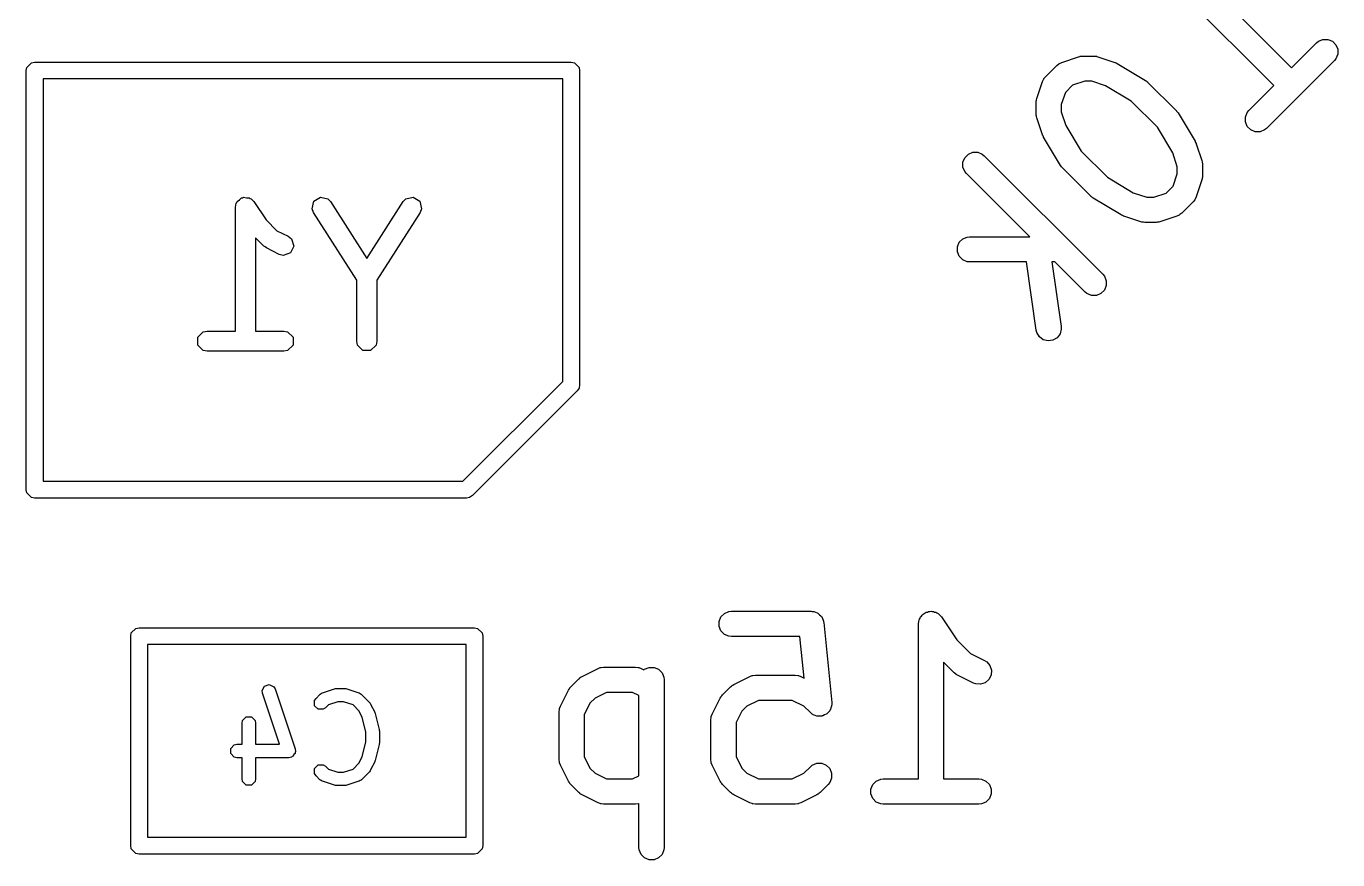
# Model space of a CAD drawing. Extents: x -0.05 to 2.94, y -0.16 to 2.16.
# Drawn here: x 1.2781 to 1.586, y 0.6421 to 0.8378 of the extents above; entities that cross this region are included whole.
import ezdxf

# ---------------------------------------------------------------- set-up
doc = ezdxf.new("R2010")
doc.units = 0
doc.header["$MEASUREMENT"] = 0
doc.layers.add('BLACK', color=7, linetype='CONTINUOUS')

msp = doc.modelspace()

# ---------------------------------------------------------------- linework, layer by layer
at = {"layer": 'BLACK', "linetype": 'CONTINUOUS'}
for p, q in [((1.57101, 0.82386), (1.54526, 0.84961)), ((1.5558, 0.84742), (1.57519, 0.82804)), ((1.5815, 0.83427), (1.58256, 0.83471)), ((1.58256, 0.83471), (1.58372, 0.83471)), ((1.58372, 0.83471), (1.58478, 0.83427)), ((1.57519, 0.82804), (1.58105, 0.8339)), ((1.58105, 0.8339), (1.5815, 0.83427)), ((1.58478, 0.83427), (1.5856, 0.83346)), ((1.5856, 0.83346), (1.58604, 0.83239)), ((1.58604, 0.83239), (1.58604, 0.83124)), ((1.27829, 0.82815), (1.27936, 0.82921)), ((1.27936, 0.82921), (1.28011, 0.82936)), ((1.28011, 0.82936), (1.40609, 0.82936)), ((1.40609, 0.82936), (1.40685, 0.82921)), ((1.40685, 0.82921), (1.40791, 0.82815)), ((1.51742, 0.82595), (1.52007, 0.8286)), ((1.52007, 0.8286), (1.52052, 0.82897)), ((1.52052, 0.82897), (1.52062, 0.82901)), ((1.52062, 0.82901), (1.5207, 0.82908)), ((1.5207, 0.82908), (1.52123, 0.82932)), ((1.52123, 0.82932), (1.5252, 0.83064)), ((1.5252, 0.83064), (1.52549, 0.83071)), ((1.52549, 0.83071), (1.52556, 0.83074)), ((1.52556, 0.83074), (1.52567, 0.83075)), ((1.52567, 0.83075), (1.52577, 0.83077)), ((1.52577, 0.83077), (1.52585, 0.83076)), ((1.52585, 0.83076), (1.52614, 0.83079)), ((1.52614, 0.83079), (1.52879, 0.83079)), ((1.52879, 0.83079), (1.52908, 0.83076)), ((1.52908, 0.83076), (1.52916, 0.83077)), ((1.52916, 0.83077), (1.52926, 0.83075)), ((1.52926, 0.83075), (1.52936, 0.83074)), ((1.52936, 0.83074), (1.52944, 0.83071)), ((1.52944, 0.83071), (1.52972, 0.83064)), ((1.52972, 0.83064), (1.5337, 0.82932)), ((1.5337, 0.82932), (1.53374, 0.8293)), ((1.53374, 0.8293), (1.53376, 0.82929)), ((1.53376, 0.82929), (1.53399, 0.82918)), ((1.53399, 0.82918), (1.53423, 0.82908)), ((1.53423, 0.82908), (1.53424, 0.82907)), ((1.53424, 0.82907), (1.53428, 0.82905)), ((1.53428, 0.82905), (1.54091, 0.82507)), ((1.58523, 0.82973), (1.56932, 0.81382)), ((1.5856, 0.83018), (1.58523, 0.82973)), ((1.58604, 0.83124), (1.5856, 0.83018)), ((1.27814, 0.82739), (1.27829, 0.82815)), ((1.27814, 0.72897), (1.27814, 0.82739)), ((1.28208, 0.82543), (1.28208, 0.73094)), ((1.40413, 0.82543), (1.28208, 0.82543)), ((1.40413, 0.75439), (1.40413, 0.82543)), ((1.40791, 0.82815), (1.40806, 0.82739)), ((1.40806, 0.82739), (1.40806, 0.75357)), ((1.51671, 0.8248), (1.51694, 0.82533)), ((1.51694, 0.82533), (1.51701, 0.82541)), ((1.51701, 0.82541), (1.51705, 0.8255)), ((1.51705, 0.8255), (1.51742, 0.82595)), ((1.51538, 0.82082), (1.51671, 0.8248)), ((1.52209, 0.82227), (1.52114, 0.81941)), ((1.52375, 0.82393), (1.52209, 0.82227)), ((1.52662, 0.82489), (1.52375, 0.82393)), ((1.52831, 0.82489), (1.52662, 0.82489)), ((1.53152, 0.82382), (1.52831, 0.82489)), ((1.53756, 0.82019), (1.53152, 0.82382)), ((1.54091, 0.82507), (1.54099, 0.82501)), ((1.54099, 0.82501), (1.54103, 0.82499)), ((1.54103, 0.82499), (1.5412, 0.82485)), ((1.5412, 0.82485), (1.54138, 0.82472)), ((1.54138, 0.82472), (1.5414, 0.82469)), ((1.5414, 0.82469), (1.54148, 0.82463)), ((1.54148, 0.82463), (1.54811, 0.818)), ((1.56514, 0.818), (1.57101, 0.82386)), ((1.51523, 0.81989), (1.51526, 0.82018)), ((1.51523, 0.81723), (1.51523, 0.81989)), ((1.51525, 0.82026), (1.51528, 0.82036)), ((1.51526, 0.82018), (1.51525, 0.82026)), ((1.51528, 0.82036), (1.51529, 0.82046)), ((1.51529, 0.82046), (1.51532, 0.82053)), ((1.51532, 0.82053), (1.51538, 0.82082)), ((1.52114, 0.81941), (1.52114, 0.81771)), ((1.54368, 0.81408), (1.53756, 0.82019)), ((1.51526, 0.81694), (1.51523, 0.81723)), ((1.51525, 0.81687), (1.51526, 0.81694)), ((1.51528, 0.81676), (1.51525, 0.81687)), ((1.51529, 0.81666), (1.51528, 0.81676)), ((1.51532, 0.81659), (1.51529, 0.81666)), ((1.51538, 0.8163), (1.51532, 0.81659)), ((1.51671, 0.81232), (1.51538, 0.8163)), ((1.52114, 0.81771), (1.52221, 0.8145)), ((1.54811, 0.818), (1.54817, 0.81792)), ((1.54817, 0.81792), (1.54821, 0.81789)), ((1.54821, 0.81789), (1.54834, 0.81772)), ((1.54834, 0.81772), (1.54848, 0.81755)), ((1.54848, 0.81755), (1.54849, 0.81751)), ((1.54849, 0.81751), (1.54855, 0.81743)), ((1.54855, 0.81743), (1.55253, 0.8108)), ((1.56434, 0.81649), (1.56478, 0.81755)), ((1.56434, 0.81533), (1.56434, 0.81649)), ((1.56478, 0.81755), (1.56514, 0.818)), ((1.52221, 0.8145), (1.52583, 0.80846)), ((1.5473, 0.80804), (1.54368, 0.81408)), ((1.56478, 0.81427), (1.56434, 0.81533)), ((1.56559, 0.81345), (1.56478, 0.81427)), ((1.56666, 0.81301), (1.56559, 0.81345)), ((1.56781, 0.81301), (1.56666, 0.81301)), ((1.56887, 0.81345), (1.56781, 0.81301)), ((1.56932, 0.81382), (1.56887, 0.81345)), ((1.51673, 0.81228), (1.51671, 0.81232)), ((1.51673, 0.81226), (1.51673, 0.81228)), ((1.51684, 0.81203), (1.51673, 0.81226)), ((1.51694, 0.8118), (1.51684, 0.81203)), ((1.51696, 0.81178), (1.51694, 0.8118)), ((1.51698, 0.81174), (1.51696, 0.81178)), ((1.52095, 0.80511), (1.51698, 0.81174)), ((1.55253, 0.8108), (1.55255, 0.81076)), ((1.55255, 0.81076), (1.55256, 0.81074)), ((1.55256, 0.81074), (1.55267, 0.81051)), ((1.55267, 0.81051), (1.55278, 0.81028)), ((1.55278, 0.81028), (1.55278, 0.81026)), ((1.55278, 0.81026), (1.5528, 0.81021)), ((1.5528, 0.81021), (1.55413, 0.80624)), ((1.49805, 0.80588), (1.49849, 0.80694)), ((1.49849, 0.80694), (1.49931, 0.80776)), ((1.49931, 0.80776), (1.50037, 0.8082)), ((1.50037, 0.8082), (1.50153, 0.8082)), ((1.50153, 0.8082), (1.50259, 0.80776)), ((1.50259, 0.80776), (1.50304, 0.80739)), ((1.50304, 0.80739), (1.53088, 0.77955)), ((1.52583, 0.80846), (1.53194, 0.80235)), ((1.54837, 0.80482), (1.5473, 0.80804)), ((1.49805, 0.80473), (1.49805, 0.80588)), ((1.49849, 0.80366), (1.49805, 0.80473)), ((1.49886, 0.80322), (1.49849, 0.80366)), ((1.52101, 0.80503), (1.52095, 0.80511)), ((1.52103, 0.80499), (1.52101, 0.80503)), ((1.52117, 0.80482), (1.52103, 0.80499)), ((1.5213, 0.80465), (1.52117, 0.80482)), ((1.52133, 0.80462), (1.5213, 0.80465)), ((1.5214, 0.80454), (1.52133, 0.80462)), ((1.52803, 0.79791), (1.5214, 0.80454)), ((1.54837, 0.80313), (1.54837, 0.80482)), ((1.55413, 0.80624), (1.55419, 0.80595)), ((1.55419, 0.80595), (1.55422, 0.80588)), ((1.55422, 0.80588), (1.55423, 0.80578)), ((1.55423, 0.80578), (1.55425, 0.80567)), ((1.55425, 0.80567), (1.55425, 0.8056)), ((1.55425, 0.8056), (1.55428, 0.8053)), ((1.55428, 0.8053), (1.55428, 0.80265)), ((1.51371, 0.78837), (1.49886, 0.80322)), ((1.53194, 0.80235), (1.53798, 0.79872)), ((1.54742, 0.80027), (1.54837, 0.80313)), ((1.55413, 0.80172), (1.5528, 0.79774)), ((1.55419, 0.802), (1.55413, 0.80172)), ((1.55422, 0.80208), (1.55419, 0.802)), ((1.55423, 0.80218), (1.55422, 0.80208)), ((1.55425, 0.80228), (1.55423, 0.80218)), ((1.55428, 0.80265), (1.55425, 0.80236)), ((1.55425, 0.80236), (1.55425, 0.80228)), ((1.32821, 0.79705), (1.3287, 0.79753)), ((1.3287, 0.79753), (1.32894, 0.79753)), ((1.32894, 0.79753), (1.32915, 0.79767)), ((1.32915, 0.79767), (1.32982, 0.79753)), ((1.32982, 0.79753), (1.33051, 0.79753)), ((1.33051, 0.79753), (1.33068, 0.79736)), ((1.34567, 0.79671), (1.34719, 0.79768)), ((1.34719, 0.79768), (1.34896, 0.79729)), ((1.36724, 0.79729), (1.36901, 0.79768)), ((1.36901, 0.79768), (1.37053, 0.79671)), ((1.5281, 0.79785), (1.52803, 0.79791)), ((1.52813, 0.79781), (1.5281, 0.79785)), ((1.5283, 0.79768), (1.52813, 0.79781)), ((1.52847, 0.79755), (1.5283, 0.79768)), ((1.52851, 0.79753), (1.52847, 0.79755)), ((1.52859, 0.79747), (1.52851, 0.79753)), ((1.53522, 0.79349), (1.52859, 0.79747)), ((1.53798, 0.79872), (1.5412, 0.79765)), ((1.5412, 0.79765), (1.54289, 0.79765)), ((1.54289, 0.79765), (1.54575, 0.79861)), ((1.54575, 0.79861), (1.54742, 0.80027)), ((1.5528, 0.79774), (1.55256, 0.79721)), ((1.32724, 0.79535), (1.32742, 0.79626)), ((1.32724, 0.76622), (1.32724, 0.79535)), ((1.32742, 0.79626), (1.32759, 0.79643)), ((1.32759, 0.79643), (1.32764, 0.79667)), ((1.32764, 0.79667), (1.32821, 0.79705)), ((1.33068, 0.79736), (1.33092, 0.79731)), ((1.33092, 0.79731), (1.33157, 0.79666)), ((1.33157, 0.79666), (1.33444, 0.79236)), ((1.34528, 0.79494), (1.34567, 0.79671)), ((1.34561, 0.79408), (1.34528, 0.79494)), ((1.34896, 0.79729), (1.34959, 0.79662)), ((1.34959, 0.79662), (1.3581, 0.78325)), ((1.3581, 0.78325), (1.36661, 0.79662)), ((1.36661, 0.79662), (1.36724, 0.79729)), ((1.37053, 0.79671), (1.37093, 0.79494)), ((1.37093, 0.79494), (1.37059, 0.79408)), ((1.55209, 0.79659), (1.54944, 0.79394)), ((1.55245, 0.79704), (1.55209, 0.79659)), ((1.55249, 0.79713), (1.55245, 0.79704)), ((1.55256, 0.79721), (1.55249, 0.79713)), ((1.33444, 0.79236), (1.337, 0.78979)), ((1.35574, 0.77817), (1.34561, 0.79408)), ((1.37059, 0.79408), (1.36046, 0.77817)), ((1.53526, 0.79347), (1.53522, 0.79349)), ((1.53528, 0.79346), (1.53526, 0.79347)), ((1.53551, 0.79335), (1.53528, 0.79346)), ((1.53575, 0.79324), (1.53551, 0.79335)), ((1.53577, 0.79324), (1.53575, 0.79324)), ((1.53581, 0.79322), (1.53577, 0.79324)), ((1.53979, 0.7919), (1.53581, 0.79322)), ((1.54007, 0.79183), (1.53979, 0.7919)), ((1.54014, 0.7918), (1.54007, 0.79183)), ((1.54025, 0.79179), (1.54014, 0.7918)), ((1.54035, 0.79177), (1.54025, 0.79179)), ((1.54043, 0.79177), (1.54035, 0.79177)), ((1.54072, 0.79175), (1.54043, 0.79177)), ((1.54337, 0.79175), (1.54072, 0.79175)), ((1.54366, 0.79177), (1.54337, 0.79175)), ((1.54374, 0.79177), (1.54366, 0.79177)), ((1.54384, 0.79179), (1.54374, 0.79177)), ((1.54395, 0.7918), (1.54384, 0.79179)), ((1.54402, 0.79183), (1.54395, 0.7918)), ((1.5443, 0.7919), (1.54402, 0.79183)), ((1.54828, 0.79322), (1.5443, 0.7919)), ((1.54881, 0.79346), (1.54828, 0.79322)), ((1.54889, 0.79353), (1.54881, 0.79346)), ((1.54899, 0.79357), (1.54889, 0.79353)), ((1.54944, 0.79394), (1.54899, 0.79357)), ((1.337, 0.78979), (1.33966, 0.78847)), ((1.33966, 0.78847), (1.34039, 0.7879)), ((1.49798, 0.78787), (1.49905, 0.78831)), ((1.49905, 0.78831), (1.49962, 0.78837)), ((1.49962, 0.78837), (1.51371, 0.78837)), ((1.33393, 0.78618), (1.33197, 0.78815)), ((1.33197, 0.78815), (1.33197, 0.76622)), ((1.33425, 0.78597), (1.33393, 0.78618)), ((1.33455, 0.78574), (1.33425, 0.78597)), ((1.33755, 0.78424), (1.33455, 0.78574)), ((1.34096, 0.78619), (1.34015, 0.78457)), ((1.34039, 0.7879), (1.34096, 0.78619)), ((1.49673, 0.786), (1.49717, 0.78706)), ((1.49673, 0.78484), (1.49673, 0.786)), ((1.49717, 0.78706), (1.49798, 0.78787)), ((1.33844, 0.784), (1.33755, 0.78424)), ((1.34015, 0.78457), (1.33844, 0.784)), ((1.49717, 0.78378), (1.49673, 0.78484)), ((1.49798, 0.78296), (1.49717, 0.78378)), ((1.49905, 0.78252), (1.49798, 0.78296)), ((1.49962, 0.78247), (1.49905, 0.78252)), ((1.51297, 0.78247), (1.49962, 0.78247)), ((1.51526, 0.76644), (1.51297, 0.78247)), ((1.51961, 0.78247), (1.51894, 0.78247)), ((1.51894, 0.78247), (1.52111, 0.76728)), ((1.5267, 0.77538), (1.51961, 0.78247)), ((1.53088, 0.77955), (1.53124, 0.77911)), ((1.53124, 0.77911), (1.53168, 0.77804)), ((1.35574, 0.76386), (1.35574, 0.77817)), ((1.36046, 0.77817), (1.36046, 0.76386)), ((1.53168, 0.77689), (1.53124, 0.77582)), ((1.53168, 0.77804), (1.53168, 0.77689)), ((1.52715, 0.77501), (1.5267, 0.77538)), ((1.52821, 0.77457), (1.52715, 0.77501)), ((1.52936, 0.77457), (1.52821, 0.77457)), ((1.53043, 0.77501), (1.52936, 0.77457)), ((1.53124, 0.77582), (1.53043, 0.77501)), ((1.52113, 0.7667), (1.52085, 0.76558)), ((1.52111, 0.76728), (1.52113, 0.7667)), ((1.31842, 0.76476), (1.3197, 0.76604)), ((1.31842, 0.76295), (1.31842, 0.76476)), ((1.3197, 0.76604), (1.32061, 0.76622)), ((1.32061, 0.76622), (1.32724, 0.76622)), ((1.33197, 0.76622), (1.3386, 0.76622)), ((1.3386, 0.76622), (1.33951, 0.76604)), ((1.33951, 0.76604), (1.34079, 0.76476)), ((1.34079, 0.76476), (1.34079, 0.76295)), ((1.35592, 0.76295), (1.35574, 0.76386)), ((1.36046, 0.76386), (1.36028, 0.76295)), ((1.5154, 0.76588), (1.51526, 0.76644)), ((1.51598, 0.76489), (1.5154, 0.76588)), ((1.51691, 0.7642), (1.51598, 0.76489)), ((1.51802, 0.76391), (1.51691, 0.7642)), ((1.51916, 0.76407), (1.51802, 0.76391)), ((1.52015, 0.76466), (1.51916, 0.76407)), ((1.52085, 0.76558), (1.52015, 0.76466)), ((1.3197, 0.76167), (1.31842, 0.76295)), ((1.32061, 0.76149), (1.3197, 0.76167)), ((1.3386, 0.76149), (1.32061, 0.76149)), ((1.33951, 0.76167), (1.3386, 0.76149)), ((1.34079, 0.76295), (1.33951, 0.76167)), ((1.3572, 0.76167), (1.35592, 0.76295)), ((1.359, 0.76167), (1.3572, 0.76167)), ((1.36028, 0.76295), (1.359, 0.76167)), ((1.38067, 0.73094), (1.40413, 0.75439)), ((1.40749, 0.75218), (1.38288, 0.72758)), ((1.40791, 0.75282), (1.40749, 0.75218)), ((1.40806, 0.75357), (1.40791, 0.75282)), ((1.40791, 0.75282), (1.40791, 0.75282)), ((1.28208, 0.73094), (1.38067, 0.73094)), ((1.27829, 0.72822), (1.27814, 0.72897)), ((1.27936, 0.72715), (1.27829, 0.72822)), ((1.28011, 0.727), (1.27936, 0.72715)), ((1.38149, 0.727), (1.28011, 0.727)), ((1.38224, 0.72715), (1.38149, 0.727)), ((1.38288, 0.72758), (1.38224, 0.72715)), ((1.44079, 0.69804), (1.44123, 0.6991)), ((1.44123, 0.6991), (1.44205, 0.69992)), ((1.44205, 0.69992), (1.44311, 0.70036)), ((1.44311, 0.70036), (1.44369, 0.70042)), ((1.44369, 0.70042), (1.46244, 0.70042)), ((1.46244, 0.70042), (1.46265, 0.7004)), ((1.46265, 0.7004), (1.46272, 0.7004)), ((1.46272, 0.7004), (1.46279, 0.70038)), ((1.46279, 0.70038), (1.46301, 0.70036)), ((1.46301, 0.70036), (1.46341, 0.70019)), ((1.46341, 0.70019), (1.46382, 0.70007)), ((1.46382, 0.70007), (1.46394, 0.69998)), ((1.46394, 0.69998), (1.46408, 0.69992)), ((1.46408, 0.69992), (1.46438, 0.69961)), ((1.46438, 0.69961), (1.46472, 0.69934)), ((1.46472, 0.69934), (1.46479, 0.69921)), ((1.46479, 0.69921), (1.46489, 0.6991)), ((1.46489, 0.6991), (1.46506, 0.69871)), ((1.48799, 0.69884), (1.4881, 0.6991)), ((1.4881, 0.6991), (1.48831, 0.69931)), ((1.48831, 0.69931), (1.48847, 0.69955)), ((1.48847, 0.69955), (1.48871, 0.69971)), ((1.48871, 0.69971), (1.48892, 0.69992)), ((1.48892, 0.69992), (1.48919, 0.70003)), ((1.48919, 0.70003), (1.48943, 0.70019)), ((1.48943, 0.70019), (1.48971, 0.70025)), ((1.48971, 0.70025), (1.48998, 0.70036)), ((1.48998, 0.70036), (1.49027, 0.70036)), ((1.49027, 0.70036), (1.49056, 0.70042)), ((1.49056, 0.70042), (1.49084, 0.70036)), ((1.49084, 0.70036), (1.49113, 0.70036)), ((1.49113, 0.70036), (1.4914, 0.70025)), ((1.4914, 0.70025), (1.49169, 0.70019)), ((1.49169, 0.70019), (1.49193, 0.70003)), ((1.49193, 0.70003), (1.4922, 0.69992)), ((1.4922, 0.69992), (1.49241, 0.69971)), ((1.49241, 0.69971), (1.49265, 0.69955)), ((1.49265, 0.69955), (1.49301, 0.69911)), ((1.49301, 0.69911), (1.49301, 0.6991)), ((1.49301, 0.6991), (1.49301, 0.6991)), ((1.49301, 0.6991), (1.49301, 0.6991)), ((1.49301, 0.6991), (1.4966, 0.69372)), ((1.30281, 0.69536), (1.30388, 0.69642)), ((1.30388, 0.69642), (1.30463, 0.69657)), ((1.30463, 0.69657), (1.38337, 0.69657)), ((1.38337, 0.69657), (1.38412, 0.69642)), ((1.38412, 0.69642), (1.38519, 0.69536)), ((1.44079, 0.69689), (1.44079, 0.69804)), ((1.44123, 0.69582), (1.44079, 0.69689)), ((1.46506, 0.69871), (1.46526, 0.69833)), ((1.46526, 0.69833), (1.4653, 0.69811)), ((1.4653, 0.69811), (1.46533, 0.69804)), ((1.46533, 0.69804), (1.46533, 0.69797)), ((1.46533, 0.69797), (1.46537, 0.69776)), ((1.46537, 0.69776), (1.46725, 0.67901)), ((1.48761, 0.69747), (1.48766, 0.69804)), ((1.48761, 0.69746), (1.48761, 0.69747)), ((1.48761, 0.69747), (1.48761, 0.69747)), ((1.48761, 0.69747), (1.48761, 0.69747)), ((1.48761, 0.66105), (1.48761, 0.69746)), ((1.48766, 0.69804), (1.48777, 0.69831)), ((1.48777, 0.69831), (1.48783, 0.6986)), ((1.48783, 0.6986), (1.48799, 0.69884)), ((1.30266, 0.69461), (1.30281, 0.69536)), ((1.30266, 0.64539), (1.30266, 0.69461)), ((1.38519, 0.69536), (1.38534, 0.69461)), ((1.38534, 0.69461), (1.38534, 0.64539)), ((1.44205, 0.69501), (1.44123, 0.69582)), ((1.44311, 0.69457), (1.44205, 0.69501)), ((1.44369, 0.69451), (1.44311, 0.69457)), ((1.45976, 0.69451), (1.44369, 0.69451)), ((1.46074, 0.68474), (1.45976, 0.69451)), ((1.4966, 0.69372), (1.49981, 0.69052)), ((1.3066, 0.69264), (1.3066, 0.64736)), ((1.3814, 0.69264), (1.3066, 0.69264)), ((1.3814, 0.64736), (1.3814, 0.69264)), ((1.49981, 0.69052), (1.50313, 0.68886)), ((1.40862, 0.68511), (1.41237, 0.68698)), ((1.41237, 0.68698), (1.41291, 0.68719)), ((1.41291, 0.68719), (1.41302, 0.6872)), ((1.41302, 0.6872), (1.41312, 0.68724)), ((1.41312, 0.68724), (1.41369, 0.68729)), ((1.41369, 0.68729), (1.42119, 0.68729)), ((1.42119, 0.68729), (1.42177, 0.68724)), ((1.42177, 0.68724), (1.42187, 0.6872)), ((1.42187, 0.6872), (1.42197, 0.68719)), ((1.42197, 0.68719), (1.42251, 0.68698)), ((1.42251, 0.68698), (1.42316, 0.68666)), ((1.42316, 0.68666), (1.4233, 0.6868)), ((1.4233, 0.6868), (1.42437, 0.68724)), ((1.42437, 0.68724), (1.42552, 0.68724)), ((1.42552, 0.68724), (1.42658, 0.6868)), ((1.42658, 0.6868), (1.4274, 0.68598)), ((1.49597, 0.686), (1.49351, 0.68846)), ((1.49351, 0.68846), (1.49351, 0.66105)), ((1.50313, 0.68886), (1.50362, 0.68855)), ((1.50362, 0.68855), (1.50437, 0.68768)), ((1.50437, 0.68768), (1.50474, 0.68658)), ((1.40598, 0.68268), (1.40786, 0.68455)), ((1.40786, 0.68455), (1.40808, 0.68474)), ((1.40808, 0.68474), (1.40813, 0.6848)), ((1.40813, 0.6848), (1.40822, 0.68485)), ((1.40822, 0.68485), (1.4083, 0.68492)), ((1.4083, 0.68492), (1.40837, 0.68495)), ((1.40837, 0.68495), (1.40862, 0.68511)), ((1.4274, 0.68598), (1.42784, 0.68492)), ((1.42784, 0.68492), (1.42789, 0.68434)), ((1.42789, 0.68434), (1.42789, 0.64497)), ((1.44424, 0.68323), (1.44799, 0.68511)), ((1.44799, 0.68511), (1.44853, 0.68531)), ((1.44853, 0.68531), (1.44864, 0.68532)), ((1.44864, 0.68532), (1.44874, 0.68536)), ((1.44874, 0.68536), (1.44931, 0.68542)), ((1.44931, 0.68542), (1.45869, 0.68542)), ((1.45869, 0.68542), (1.45926, 0.68536)), ((1.45926, 0.68536), (1.45936, 0.68532)), ((1.45936, 0.68532), (1.45947, 0.68531)), ((1.45947, 0.68531), (1.46001, 0.68511)), ((1.46001, 0.68511), (1.46074, 0.68474)), ((1.4962, 0.68582), (1.49597, 0.686)), ((1.49625, 0.68576), (1.4962, 0.68582)), ((1.49634, 0.6857), (1.49625, 0.68576)), ((1.49642, 0.68563), (1.49634, 0.6857)), ((1.49649, 0.68561), (1.49642, 0.68563)), ((1.49674, 0.68545), (1.49649, 0.68561)), ((1.50049, 0.68357), (1.49674, 0.68545)), ((1.50103, 0.68337), (1.50049, 0.68357)), ((1.50327, 0.68365), (1.50218, 0.68329)), ((1.50414, 0.6844), (1.50327, 0.68365)), ((1.50465, 0.68544), (1.50414, 0.6844)), ((1.50474, 0.68658), (1.50465, 0.68544)), ((1.33352, 0.68179), (1.33406, 0.68287)), ((1.3336, 0.68118), (1.33352, 0.68179)), ((1.3376, 0.66919), (1.3336, 0.68118)), ((1.33406, 0.68287), (1.33521, 0.68325)), ((1.33521, 0.68325), (1.33628, 0.68271)), ((1.33628, 0.68271), (1.33659, 0.68218)), ((1.33659, 0.68218), (1.34128, 0.66812)), ((1.34617, 0.67998), (1.3471, 0.68092)), ((1.3471, 0.68092), (1.34717, 0.68096)), ((1.34717, 0.68096), (1.34719, 0.68099)), ((1.34719, 0.68099), (1.34741, 0.68112)), ((1.34741, 0.68112), (1.34762, 0.68126)), ((1.34762, 0.68126), (1.34765, 0.68126)), ((1.34765, 0.68126), (1.34772, 0.6813)), ((1.34772, 0.6813), (1.35053, 0.68224)), ((1.35053, 0.68224), (1.35078, 0.68227)), ((1.35078, 0.68227), (1.35103, 0.68232)), ((1.35103, 0.68232), (1.35291, 0.68232)), ((1.35291, 0.68232), (1.35315, 0.68227)), ((1.35315, 0.68227), (1.3534, 0.68224)), ((1.3534, 0.68224), (1.35622, 0.6813)), ((1.35622, 0.6813), (1.35628, 0.68126)), ((1.35628, 0.68126), (1.35632, 0.68126)), ((1.35632, 0.68126), (1.35653, 0.68112)), ((1.35653, 0.68112), (1.35675, 0.68099)), ((1.35675, 0.68099), (1.35677, 0.68096)), ((1.35677, 0.68096), (1.35683, 0.68092)), ((1.35683, 0.68092), (1.35871, 0.67904)), ((1.40355, 0.67816), (1.40543, 0.68191)), ((1.40543, 0.68191), (1.40558, 0.68216)), ((1.40558, 0.68216), (1.40561, 0.68223)), ((1.40561, 0.68223), (1.40568, 0.68231)), ((1.40568, 0.68231), (1.40574, 0.6824)), ((1.40574, 0.6824), (1.40579, 0.68245)), ((1.40579, 0.68245), (1.40598, 0.68268)), ((1.41439, 0.68139), (1.41169, 0.68004)), ((1.42049, 0.68139), (1.41439, 0.68139)), ((1.42199, 0.68064), (1.42049, 0.68139)), ((1.42199, 0.66179), (1.42199, 0.68064)), ((1.4413, 0.68044), (1.44136, 0.68053)), ((1.44136, 0.68053), (1.44142, 0.68058)), ((1.44142, 0.68058), (1.4416, 0.6808)), ((1.4416, 0.6808), (1.44348, 0.68268)), ((1.44348, 0.68268), (1.4437, 0.68286)), ((1.4437, 0.68286), (1.44375, 0.68292)), ((1.44375, 0.68292), (1.44384, 0.68298)), ((1.44384, 0.68298), (1.44392, 0.68305)), ((1.44392, 0.68305), (1.44399, 0.68308)), ((1.44399, 0.68308), (1.44424, 0.68323)), ((1.50218, 0.68329), (1.50103, 0.68337)), ((1.34583, 0.67947), (1.34617, 0.67998)), ((1.34583, 0.67826), (1.34583, 0.67947)), ((1.34668, 0.67741), (1.34583, 0.67826)), ((1.34788, 0.67741), (1.34668, 0.67741)), ((1.34839, 0.67775), (1.34788, 0.67741)), ((1.34907, 0.67843), (1.34839, 0.67775)), ((1.35129, 0.67917), (1.34907, 0.67843)), ((1.35265, 0.67917), (1.35129, 0.67917)), ((1.35487, 0.67843), (1.35265, 0.67917)), ((1.3563, 0.677), (1.35487, 0.67843)), ((1.35871, 0.67904), (1.35885, 0.67883)), ((1.35885, 0.67883), (1.359, 0.67863)), ((1.359, 0.67863), (1.35994, 0.67676)), ((1.40324, 0.67684), (1.4033, 0.67742)), ((1.4033, 0.67742), (1.40334, 0.67752)), ((1.40334, 0.67752), (1.40335, 0.67762)), ((1.40335, 0.67762), (1.40355, 0.67816)), ((1.41049, 0.67884), (1.40915, 0.67614)), ((1.41169, 0.68004), (1.41049, 0.67884)), ((1.43917, 0.67629), (1.44105, 0.68004)), ((1.44105, 0.68004), (1.4412, 0.68028)), ((1.4412, 0.68028), (1.44123, 0.68036)), ((1.44123, 0.68036), (1.4413, 0.68044)), ((1.44731, 0.67816), (1.44612, 0.67697)), ((1.45001, 0.67951), (1.44731, 0.67816)), ((1.45799, 0.67951), (1.45001, 0.67951)), ((1.46069, 0.67816), (1.45799, 0.67951)), ((1.46222, 0.67663), (1.46069, 0.67816)), ((1.46704, 0.67774), (1.46692, 0.67733)), ((1.46721, 0.67814), (1.46704, 0.67774)), ((1.46725, 0.67843), (1.46721, 0.67829)), ((1.46721, 0.67829), (1.46721, 0.67814)), ((1.46725, 0.67901), (1.46725, 0.67843)), ((1.32883, 0.67418), (1.32895, 0.67478)), ((1.32895, 0.67478), (1.32981, 0.67564)), ((1.32981, 0.67564), (1.33101, 0.67564)), ((1.33101, 0.67564), (1.33186, 0.67478)), ((1.33186, 0.67478), (1.33198, 0.67418)), ((1.35704, 0.67551), (1.3563, 0.677)), ((1.35789, 0.67211), (1.35704, 0.67551)), ((1.35994, 0.67676), (1.35998, 0.67659)), ((1.35998, 0.67659), (1.36006, 0.67644)), ((1.36006, 0.67644), (1.36099, 0.67269)), ((1.40324, 0.66559), (1.40324, 0.67684)), ((1.40915, 0.67614), (1.40915, 0.66629)), ((1.43886, 0.67497), (1.43892, 0.67554)), ((1.43886, 0.66559), (1.43886, 0.67497)), ((1.43892, 0.67554), (1.43896, 0.67564)), ((1.43896, 0.67564), (1.43897, 0.67575)), ((1.43897, 0.67575), (1.43917, 0.67629)), ((1.44612, 0.67697), (1.44477, 0.67427)), ((1.46267, 0.67626), (1.46222, 0.67663)), ((1.46281, 0.6762), (1.46267, 0.67626)), ((1.46292, 0.67611), (1.46281, 0.6762)), ((1.46334, 0.67599), (1.46292, 0.67611)), ((1.46374, 0.67582), (1.46334, 0.67599)), ((1.46388, 0.67582), (1.46374, 0.67582)), ((1.46403, 0.67578), (1.46388, 0.67582)), ((1.46446, 0.67582), (1.46403, 0.67578)), ((1.46489, 0.67582), (1.46446, 0.67582)), ((1.46502, 0.67588), (1.46489, 0.67582)), ((1.46517, 0.67589), (1.46502, 0.67588)), ((1.46555, 0.6761), (1.46517, 0.67589)), ((1.46595, 0.67626), (1.46555, 0.6761)), ((1.46606, 0.67637), (1.46595, 0.67626)), ((1.46619, 0.67644), (1.46606, 0.67637)), ((1.46646, 0.67677), (1.46619, 0.67644)), ((1.46677, 0.67708), (1.46646, 0.67677)), ((1.46682, 0.67721), (1.46677, 0.67708)), ((1.46692, 0.67733), (1.46682, 0.67721)), ((1.32883, 0.66919), (1.32883, 0.67418)), ((1.33198, 0.67418), (1.33198, 0.66919)), ((1.35789, 0.66969), (1.35789, 0.67211)), ((1.36099, 0.67269), (1.361, 0.67249)), ((1.361, 0.67249), (1.36104, 0.67231)), ((1.36104, 0.67231), (1.36104, 0.66949)), ((1.44477, 0.67427), (1.44477, 0.66629)), ((1.32614, 0.66822), (1.32699, 0.66907)), ((1.32614, 0.66702), (1.32614, 0.66822)), ((1.32699, 0.66907), (1.3276, 0.66919)), ((1.3276, 0.66919), (1.32883, 0.66919)), ((1.33198, 0.66919), (1.3376, 0.66919)), ((1.35704, 0.66629), (1.35789, 0.66969)), ((1.36099, 0.66911), (1.36006, 0.66536)), ((1.361, 0.6693), (1.36099, 0.66911)), ((1.36104, 0.66949), (1.361, 0.6693)), ((1.32699, 0.66616), (1.32614, 0.66702)), ((1.3276, 0.66604), (1.32699, 0.66616)), ((1.32883, 0.66604), (1.3276, 0.66604)), ((1.32883, 0.66106), (1.32883, 0.66604)), ((1.33978, 0.66604), (1.33198, 0.66604)), ((1.33198, 0.66604), (1.33198, 0.66106)), ((1.34038, 0.66616), (1.33978, 0.66604)), ((1.34057, 0.66635), (1.34038, 0.66616)), ((1.34081, 0.66643), (1.34057, 0.66635)), ((1.34098, 0.66676), (1.34081, 0.66643)), ((1.34124, 0.66702), (1.34098, 0.66676)), ((1.34135, 0.66751), (1.34124, 0.66728)), ((1.34124, 0.66728), (1.34124, 0.66702)), ((1.34128, 0.66812), (1.34135, 0.66751)), ((1.3563, 0.6648), (1.35704, 0.66629)), ((1.35998, 0.66521), (1.35994, 0.66504)), ((1.36006, 0.66536), (1.35998, 0.66521)), ((1.4033, 0.66502), (1.40324, 0.66559)), ((1.40915, 0.66629), (1.41049, 0.66359)), ((1.43892, 0.66502), (1.43886, 0.66559)), ((1.44477, 0.66629), (1.44612, 0.66359)), ((1.34583, 0.66353), (1.34668, 0.66439)), ((1.34583, 0.66233), (1.34583, 0.66353)), ((1.34617, 0.66182), (1.34583, 0.66233)), ((1.34668, 0.66439), (1.34788, 0.66439)), ((1.34788, 0.66439), (1.34839, 0.66405)), ((1.34839, 0.66405), (1.34907, 0.66337)), ((1.34907, 0.66337), (1.35129, 0.66263)), ((1.35129, 0.66263), (1.35265, 0.66263)), ((1.35265, 0.66263), (1.35487, 0.66337)), ((1.35487, 0.66337), (1.3563, 0.6648)), ((1.35871, 0.66276), (1.35683, 0.66088)), ((1.35885, 0.66297), (1.35871, 0.66276)), ((1.359, 0.66317), (1.35885, 0.66297)), ((1.35994, 0.66504), (1.359, 0.66317)), ((1.40334, 0.66492), (1.4033, 0.66502)), ((1.40335, 0.66481), (1.40334, 0.66492)), ((1.40355, 0.66427), (1.40335, 0.66481)), ((1.40543, 0.66052), (1.40355, 0.66427)), ((1.41049, 0.66359), (1.41169, 0.6624)), ((1.41169, 0.6624), (1.41439, 0.66105)), ((1.43896, 0.66492), (1.43892, 0.66502)), ((1.43897, 0.66481), (1.43896, 0.66492)), ((1.43917, 0.66427), (1.43897, 0.66481)), ((1.44105, 0.66052), (1.43917, 0.66427)), ((1.44612, 0.66359), (1.44731, 0.6624)), ((1.44731, 0.6624), (1.45001, 0.66105)), ((1.45799, 0.66105), (1.46069, 0.6624)), ((1.46069, 0.6624), (1.46222, 0.66393)), ((1.46222, 0.66393), (1.46267, 0.6643)), ((1.46267, 0.6643), (1.46374, 0.66474)), ((1.46374, 0.66474), (1.46489, 0.66474)), ((1.46489, 0.66474), (1.46595, 0.6643)), ((1.46595, 0.6643), (1.46677, 0.66348)), ((1.46677, 0.66348), (1.46721, 0.66242)), ((1.46721, 0.66242), (1.46721, 0.66127)), ((1.32895, 0.66045), (1.32883, 0.66106)), ((1.32981, 0.6596), (1.32895, 0.66045)), ((1.33101, 0.6596), (1.32981, 0.6596)), ((1.33186, 0.66045), (1.33101, 0.6596)), ((1.33198, 0.66106), (1.33186, 0.66045)), ((1.3471, 0.66088), (1.34617, 0.66182)), ((1.34717, 0.66084), (1.3471, 0.66088)), ((1.34719, 0.6608), (1.34717, 0.66084)), ((1.34741, 0.66068), (1.34719, 0.6608)), ((1.34762, 0.66054), (1.34741, 0.66068)), ((1.34765, 0.66054), (1.34762, 0.66054)), ((1.34772, 0.6605), (1.34765, 0.66054)), ((1.35053, 0.65956), (1.34772, 0.6605)), ((1.35078, 0.65953), (1.35053, 0.65956)), ((1.35103, 0.65948), (1.35078, 0.65953)), ((1.35291, 0.65948), (1.35103, 0.65948)), ((1.35315, 0.65953), (1.35291, 0.65948)), ((1.3534, 0.65956), (1.35315, 0.65953)), ((1.35622, 0.6605), (1.3534, 0.65956)), ((1.35628, 0.66054), (1.35622, 0.6605)), ((1.35632, 0.66054), (1.35628, 0.66054)), ((1.35653, 0.66068), (1.35632, 0.66054)), ((1.35675, 0.6608), (1.35653, 0.66068)), ((1.35677, 0.66084), (1.35675, 0.6608)), ((1.35683, 0.66088), (1.35677, 0.66084)), ((1.40558, 0.66027), (1.40543, 0.66052)), ((1.40561, 0.6602), (1.40558, 0.66027)), ((1.40568, 0.66012), (1.40561, 0.6602)), ((1.40574, 0.66003), (1.40568, 0.66012)), ((1.40579, 0.65998), (1.40574, 0.66003)), ((1.40598, 0.65976), (1.40579, 0.65998)), ((1.40786, 0.65788), (1.40598, 0.65976)), ((1.41439, 0.66105), (1.42049, 0.66105)), ((1.42049, 0.66105), (1.42199, 0.66179)), ((1.4412, 0.66027), (1.44105, 0.66052)), ((1.44123, 0.6602), (1.4412, 0.66027)), ((1.4413, 0.66012), (1.44123, 0.6602)), ((1.44136, 0.66003), (1.4413, 0.66012)), ((1.44142, 0.65998), (1.44136, 0.66003)), ((1.4416, 0.65976), (1.44142, 0.65998)), ((1.44348, 0.65788), (1.4416, 0.65976)), ((1.45001, 0.66105), (1.45799, 0.66105)), ((1.4664, 0.65976), (1.46452, 0.65788)), ((1.46677, 0.6602), (1.4664, 0.65976)), ((1.46721, 0.66127), (1.46677, 0.6602)), ((1.47641, 0.65867), (1.47685, 0.65973)), ((1.47685, 0.65973), (1.47767, 0.66055)), ((1.47767, 0.66055), (1.47873, 0.66099)), ((1.47873, 0.66099), (1.47931, 0.66105)), ((1.47931, 0.66105), (1.48761, 0.66105)), ((1.49351, 0.66105), (1.50181, 0.66105)), ((1.50181, 0.66105), (1.50238, 0.66099)), ((1.50238, 0.66099), (1.50345, 0.66055)), ((1.50345, 0.66055), (1.50426, 0.65973)), ((1.50426, 0.65973), (1.5047, 0.65867)), ((1.40808, 0.65769), (1.40786, 0.65788)), ((1.40813, 0.65764), (1.40808, 0.65769)), ((1.40822, 0.65758), (1.40813, 0.65764)), ((1.4083, 0.65751), (1.40822, 0.65758)), ((1.40837, 0.65748), (1.4083, 0.65751)), ((1.40862, 0.65733), (1.40837, 0.65748)), ((1.41237, 0.65545), (1.40862, 0.65733)), ((1.4437, 0.65769), (1.44348, 0.65788)), ((1.44375, 0.65764), (1.4437, 0.65769)), ((1.44384, 0.65758), (1.44375, 0.65764)), ((1.44392, 0.65751), (1.44384, 0.65758)), ((1.44399, 0.65748), (1.44392, 0.65751)), ((1.44424, 0.65733), (1.44399, 0.65748)), ((1.44799, 0.65545), (1.44424, 0.65733)), ((1.46376, 0.65733), (1.46001, 0.65545)), ((1.464, 0.65748), (1.46376, 0.65733)), ((1.46408, 0.65751), (1.464, 0.65748)), ((1.46416, 0.65758), (1.46408, 0.65751)), ((1.46425, 0.65764), (1.46416, 0.65758)), ((1.4643, 0.65769), (1.46425, 0.65764)), ((1.46452, 0.65788), (1.4643, 0.65769)), ((1.47641, 0.65752), (1.47641, 0.65867)), ((1.47685, 0.65645), (1.47641, 0.65752)), ((1.47767, 0.65564), (1.47685, 0.65645)), ((1.50426, 0.65645), (1.50345, 0.65564)), ((1.5047, 0.65752), (1.50426, 0.65645)), ((1.5047, 0.65867), (1.5047, 0.65752)), ((1.41291, 0.65525), (1.41237, 0.65545)), ((1.41302, 0.65524), (1.41291, 0.65525)), ((1.41312, 0.6552), (1.41302, 0.65524)), ((1.41369, 0.65514), (1.41312, 0.6552)), ((1.42119, 0.65514), (1.41369, 0.65514)), ((1.42177, 0.6552), (1.42119, 0.65514)), ((1.42187, 0.65524), (1.42177, 0.6552)), ((1.42197, 0.65525), (1.42187, 0.65524)), ((1.42199, 0.65525), (1.42197, 0.65525)), ((1.42199, 0.64497), (1.42199, 0.65525)), ((1.44853, 0.65525), (1.44799, 0.65545)), ((1.44864, 0.65524), (1.44853, 0.65525)), ((1.44874, 0.6552), (1.44864, 0.65524)), ((1.44931, 0.65514), (1.44874, 0.6552)), ((1.45869, 0.65514), (1.44931, 0.65514)), ((1.45926, 0.6552), (1.45869, 0.65514)), ((1.45936, 0.65524), (1.45926, 0.6552)), ((1.45947, 0.65525), (1.45936, 0.65524)), ((1.46001, 0.65545), (1.45947, 0.65525)), ((1.47873, 0.6552), (1.47767, 0.65564)), ((1.47931, 0.65514), (1.47873, 0.6552)), ((1.50181, 0.65514), (1.47931, 0.65514)), ((1.50238, 0.6552), (1.50181, 0.65514)), ((1.50345, 0.65564), (1.50238, 0.6552)), ((1.3066, 0.64736), (1.3814, 0.64736)), ((1.30281, 0.64464), (1.30266, 0.64539)), ((1.30388, 0.64358), (1.30281, 0.64464)), ((1.30463, 0.64343), (1.30388, 0.64358)), ((1.38412, 0.64358), (1.38337, 0.64343)), ((1.38519, 0.64464), (1.38412, 0.64358)), ((1.38534, 0.64539), (1.38519, 0.64464)), ((1.42205, 0.64439), (1.42199, 0.64497)), ((1.42249, 0.64333), (1.42205, 0.64439)), ((1.42784, 0.64439), (1.4274, 0.64333)), ((1.42789, 0.64497), (1.42784, 0.64439)), ((1.38337, 0.64343), (1.30463, 0.64343)), ((1.4233, 0.64252), (1.42249, 0.64333)), ((1.42437, 0.64207), (1.4233, 0.64252)), ((1.42552, 0.64207), (1.42437, 0.64207)), ((1.42658, 0.64252), (1.42552, 0.64207)), ((1.4274, 0.64333), (1.42658, 0.64252))]:
    msp.add_line(p, q, dxfattribs=at)

doc.saveas('drawing.dxf')
